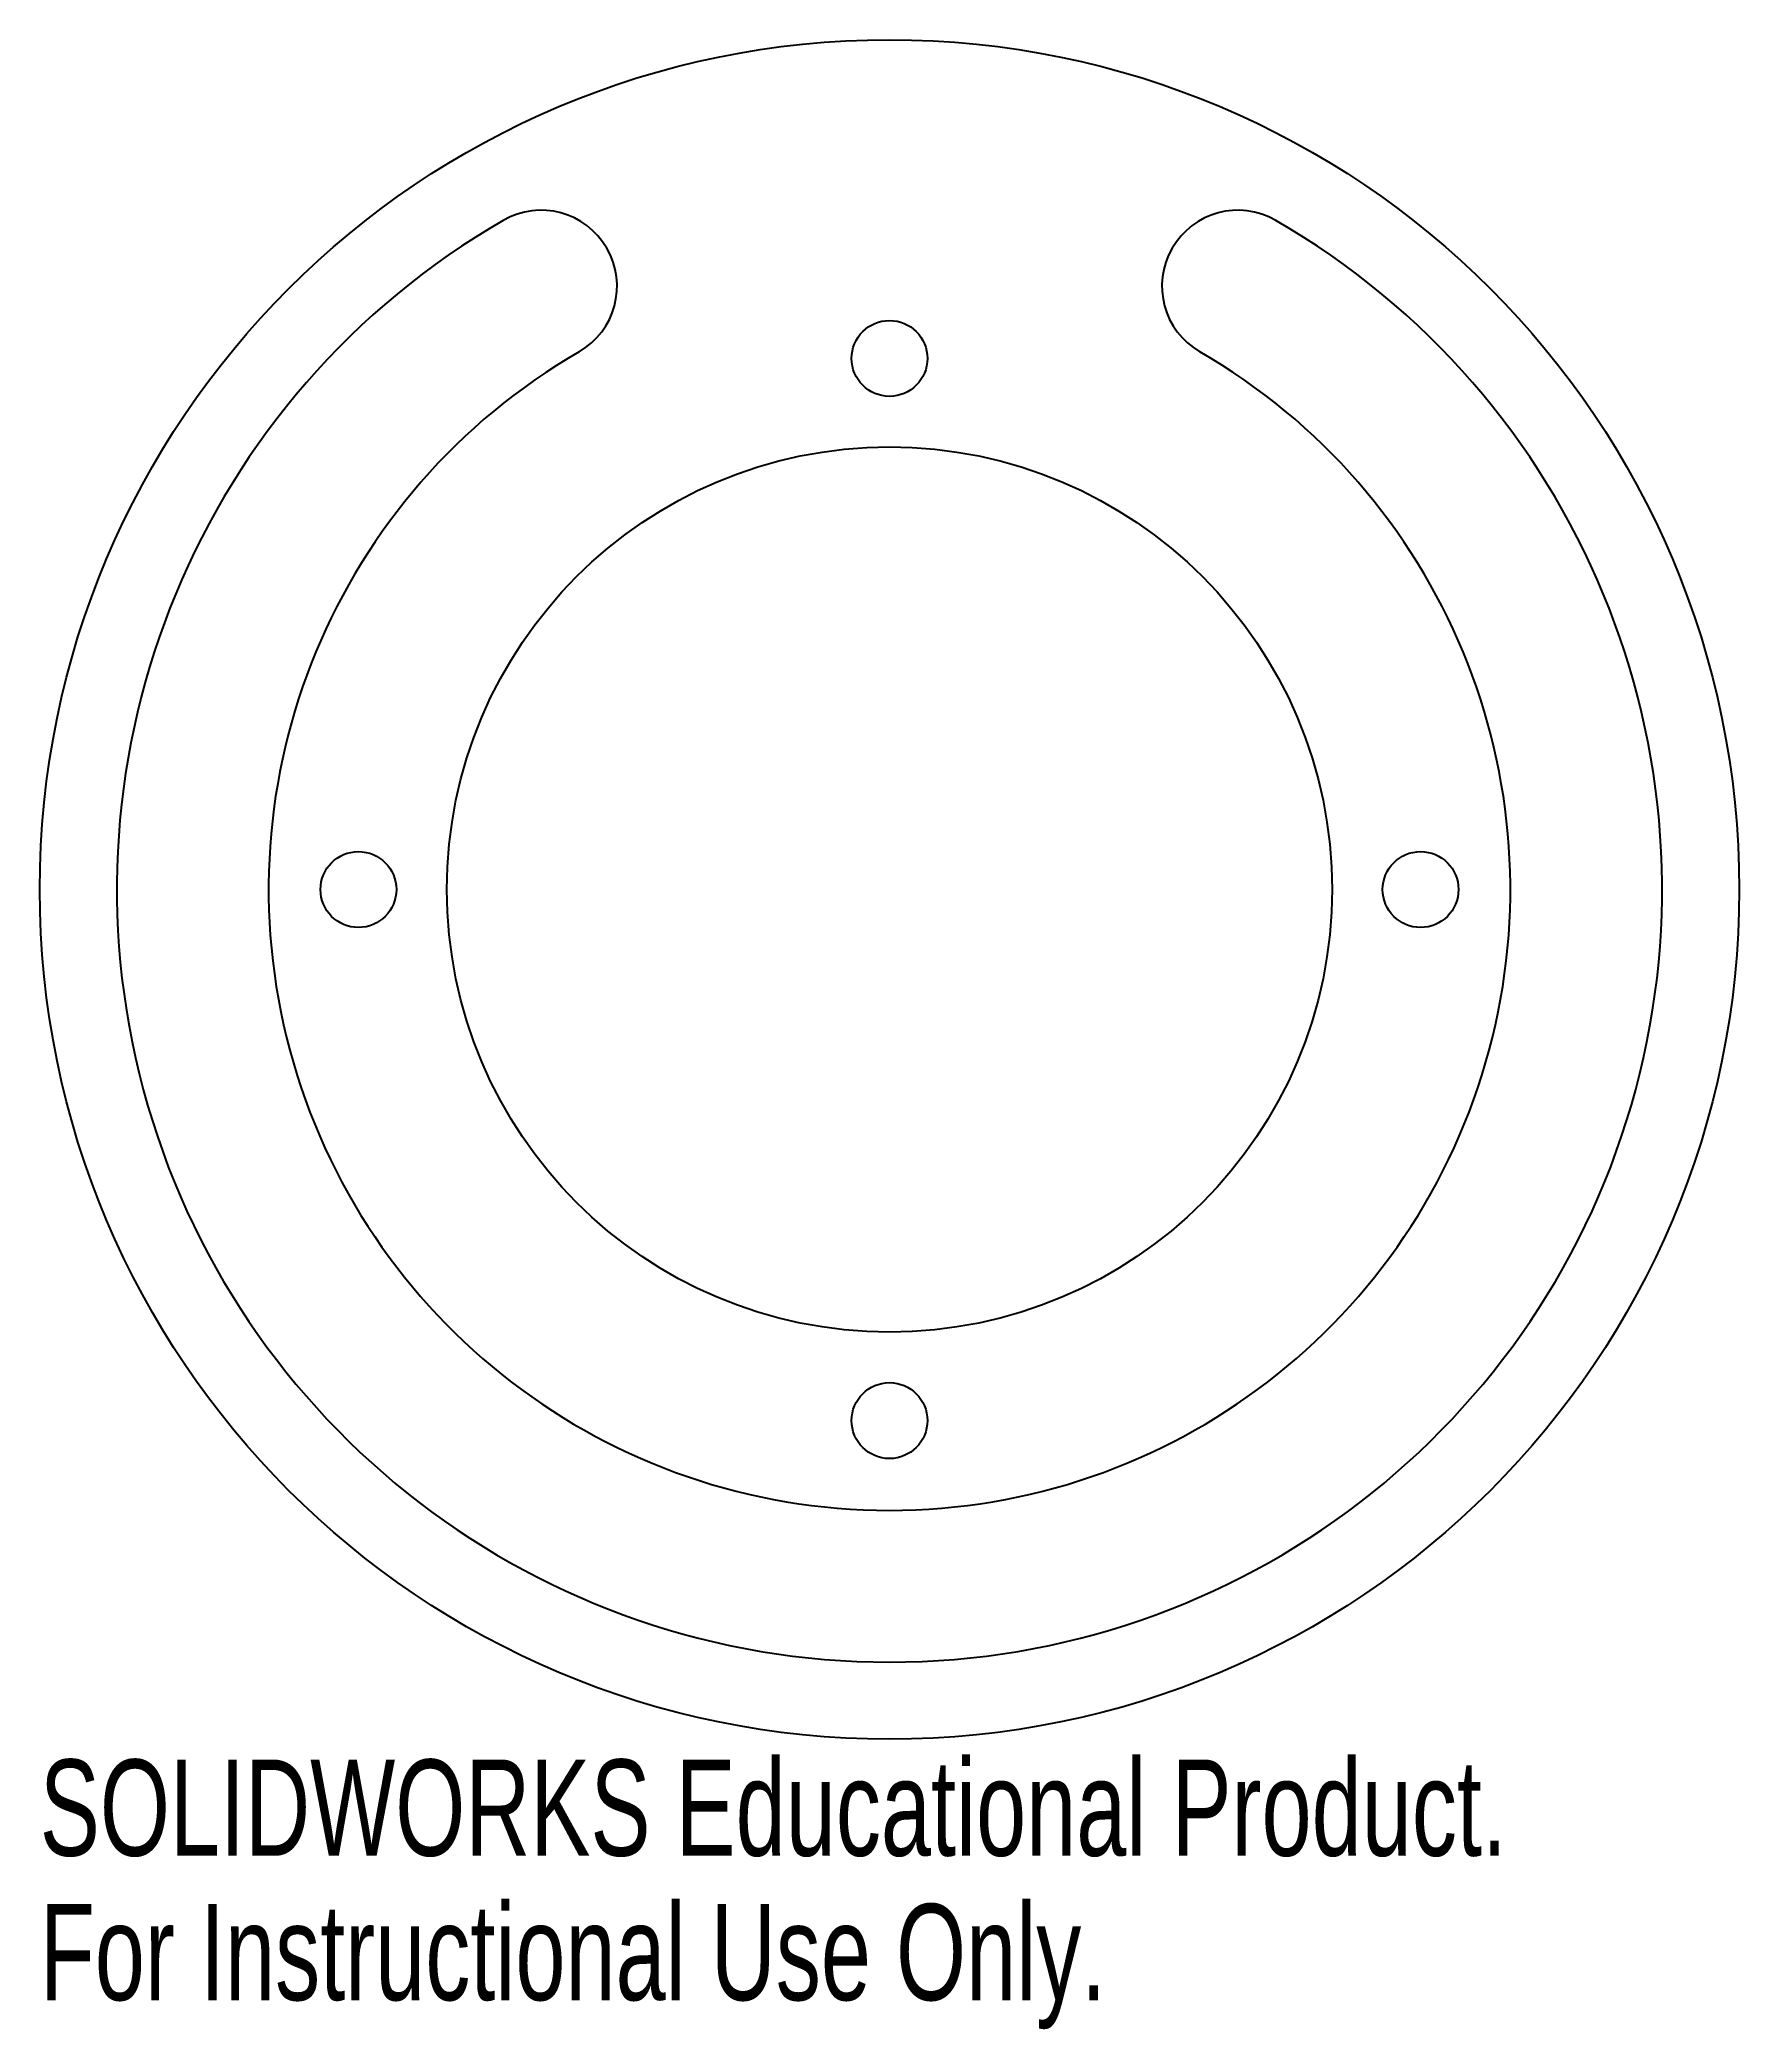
# Model space of a CAD drawing. Header units: inches. Extents: x -1.68 to 1.68, y -2.25 to 1.68.
import ezdxf

# ---------------------------------------------------------------- set-up
doc = ezdxf.new("R2010")
doc.units = ezdxf.units.IN
doc.header["$MEASUREMENT"] = 0
doc.styles.add('SLDTEXTSTYLE0', font='TXT', dxfattribs={"width": 0.7})

msp = doc.modelspace()

# ---------------------------------------------------------------- linework, layer by layer
at = {"color": 7, "linetype": 'Continuous', "lineweight": 25}
for centre, radius in [((0, 0), 1.68), ((0, 1.05), 0.075), ((0, 0), 0.875), ((-1.05, 0), 0.075), ((1.05, 0), 0.075), ((0, -1.05), 0.075)]:
    msp.add_circle(centre, radius, dxfattribs=at)
for centre, radius, start, end in [((-0.6887, 1.1929), 0.15, 300, 120), ((0.6887, 1.1929), 0.15, 60, 240), ((0, 0), 1.5275, 120, 60), ((0, 0), 1.2275, 120, 60)]:
    msp.add_arc(centre, radius, start, end, dxfattribs=at)

# ---------------------------------------------------------------- texts
at = {"color": 7, "linetype": 'Continuous', "char_height": 0.1903, "attachment_point": 1, "style": 'SLDTEXTSTYLE0'}
for s, insert in [('SOLIDWORKS Educational Product.', (-1.68, -1.7201)), ('For Instructional Use Only.', (-1.68, -2.0056))]:
    msp.add_mtext(s, dxfattribs=dict(at, insert=insert))

doc.saveas('drawing.dxf')
